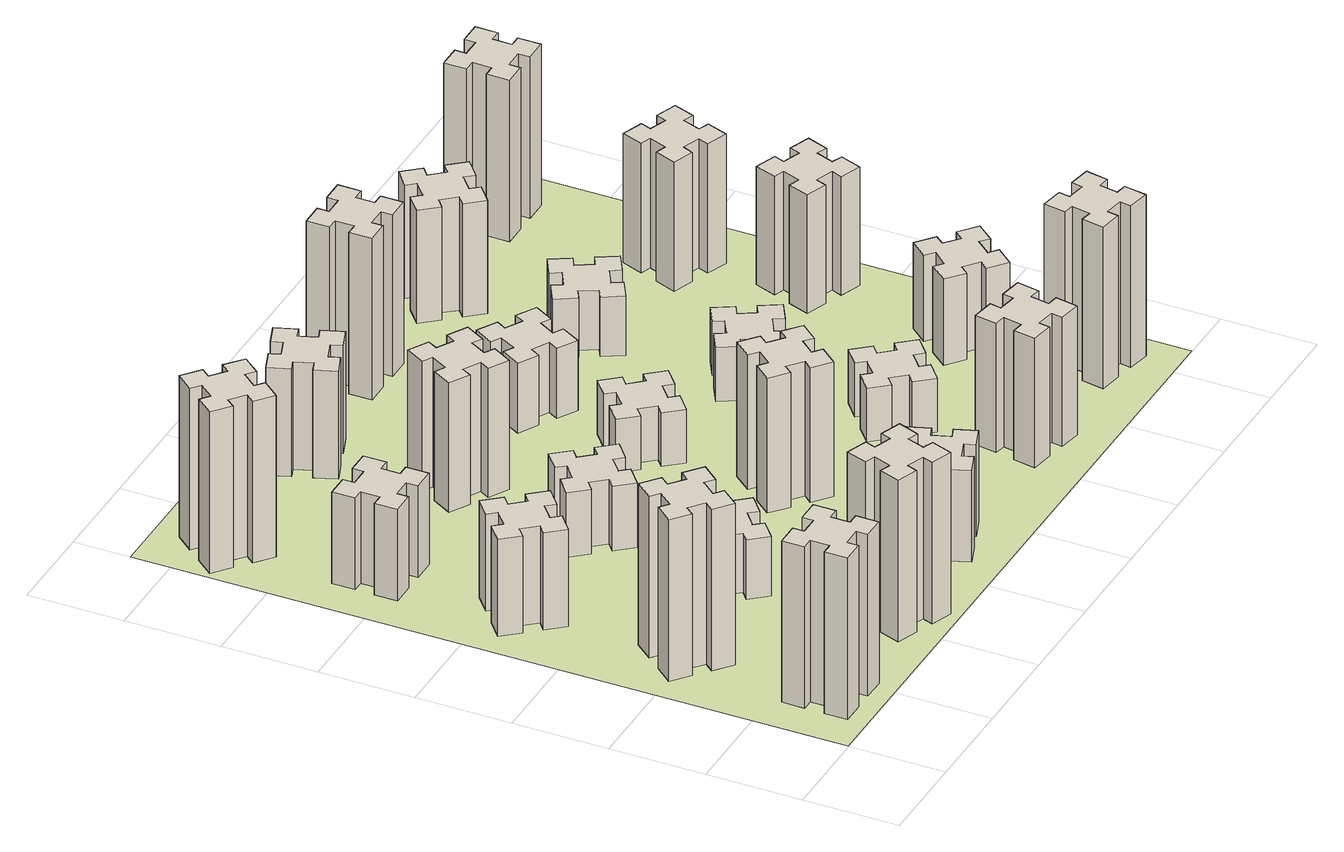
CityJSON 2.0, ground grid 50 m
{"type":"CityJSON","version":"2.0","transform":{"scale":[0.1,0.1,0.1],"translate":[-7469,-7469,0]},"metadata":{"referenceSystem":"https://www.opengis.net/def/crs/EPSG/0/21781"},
"CityObjects":{
"building1":{"type":"Building","attributes":{"class":"1000","function":"1000","usage":"1000","yearOfConstruction":2016,"roofType":"1000","measuredHeight":90,"storeysAboveGround":30,"storeysBelowGround":0},"geometry":[{"type":"Solid","lod":"1","boundaries":[[[[0,1,2,3,4,5,6,7,8,9,10,11,12,13,14,15,16,17,18,19]],[[17,16,20,21]],[[16,15,22,20]],[[15,14,23,22]],[[14,13,24,23]],[[13,12,25,24]],[[12,11,26,25]],[[11,10,27,26]],[[10,9,28,27]],[[9,8,29,28]],[[8,7,30,29]],[[7,6,31,30]],[[6,5,32,31]],[[5,4,33,32]],[[4,3,34,33]],[[3,2,35,34]],[[2,1,36,35]],[[1,0,37,36]],[[0,19,38,37]],[[19,18,39,38]],[[18,17,21,39]],[[24,25,26,27,28,29,30,31,32,33,34,35,36,37,38,39,21,20,22,23]]]]}]},
"building2":{"type":"Building","attributes":{"class":"1000","function":"1000","usage":"1000","yearOfConstruction":2016,"roofType":"1000","measuredHeight":90,"storeysAboveGround":30,"storeysBelowGround":0},"geometry":[{"type":"Solid","lod":"1","boundaries":[[[[40,41,42,43,44,45,46,47,48,49,50,51,52,53,54,55,56,57,58,59]],[[57,56,60,61]],[[56,55,62,60]],[[55,54,63,62]],[[54,53,64,63]],[[53,52,65,64]],[[52,51,66,65]],[[51,50,67,66]],[[50,49,68,67]],[[49,48,69,68]],[[48,47,70,69]],[[47,46,71,70]],[[46,45,72,71]],[[45,44,73,72]],[[44,43,74,73]],[[43,42,75,74]],[[42,41,76,75]],[[41,40,77,76]],[[40,59,78,77]],[[59,58,79,78]],[[58,57,61,79]],[[64,65,66,67,68,69,70,71,72,73,74,75,76,77,78,79,61,60,62,63]]]]}]},
"building3":{"type":"Building","attributes":{"class":"1000","function":"1000","usage":"1000","yearOfConstruction":2016,"roofType":"1000","measuredHeight":54,"storeysAboveGround":30,"storeysBelowGround":0},"geometry":[{"type":"Solid","lod":"1","boundaries":[[[[80,81,82,83,84,85,86,87,88,89,90,91,92,93,94,95,96,97,98,99]],[[97,96,100,101]],[[96,95,102,100]],[[95,94,103,102]],[[94,93,104,103]],[[93,92,105,104]],[[92,91,106,105]],[[91,90,107,106]],[[90,89,108,107]],[[89,88,109,108]],[[88,87,110,109]],[[87,86,111,110]],[[86,85,112,111]],[[85,84,113,112]],[[84,83,114,113]],[[83,82,115,114]],[[82,81,116,115]],[[81,80,117,116]],[[80,99,118,117]],[[99,98,119,118]],[[98,97,101,119]],[[104,105,106,107,108,109,110,111,112,113,114,115,116,117,118,119,101,100,102,103]]]]}]},
"building4":{"type":"Building","attributes":{"class":"1000","function":"1000","usage":"1000","yearOfConstruction":2016,"roofType":"1000","measuredHeight":51,"storeysAboveGround":30,"storeysBelowGround":0},"geometry":[{"type":"Solid","lod":"1","boundaries":[[[[120,121,122,123,124,125,126,127,128,129,130,131,132,133,134,135,136,137,138,139]],[[137,136,140,141]],[[136,135,142,140]],[[135,134,143,142]],[[134,133,144,143]],[[133,132,145,144]],[[132,131,146,145]],[[131,130,147,146]],[[130,129,148,147]],[[129,128,149,148]],[[128,127,150,149]],[[127,126,151,150]],[[126,125,152,151]],[[125,124,153,152]],[[124,123,154,153]],[[123,122,155,154]],[[122,121,156,155]],[[121,120,157,156]],[[120,139,158,157]],[[139,138,159,158]],[[138,137,141,159]],[[144,145,146,147,148,149,150,151,152,153,154,155,156,157,158,159,141,140,142,143]]]]}]},
"building5":{"type":"Building","attributes":{"class":"1000","function":"1000","usage":"1000","yearOfConstruction":2016,"roofType":"1000","measuredHeight":90,"storeysAboveGround":30,"storeysBelowGround":0},"geometry":[{"type":"Solid","lod":"1","boundaries":[[[[160,161,162,163,164,165,166,167,168,169,170,171,172,173,174,175,176,177,178,179]],[[177,176,180,181]],[[176,175,182,180]],[[175,174,183,182]],[[174,173,184,183]],[[173,172,185,184]],[[172,171,186,185]],[[171,170,187,186]],[[170,169,188,187]],[[169,168,189,188]],[[168,167,190,189]],[[167,166,191,190]],[[166,165,192,191]],[[165,164,193,192]],[[164,163,194,193]],[[163,162,195,194]],[[162,161,196,195]],[[161,160,197,196]],[[160,179,198,197]],[[179,178,199,198]],[[178,177,181,199]],[[184,185,186,187,188,189,190,191,192,193,194,195,196,197,198,199,181,180,182,183]]]]}]},
"building6":{"type":"Building","attributes":{"class":"1000","function":"1000","usage":"1000","yearOfConstruction":2016,"roofType":"1000","measuredHeight":90,"storeysAboveGround":30,"storeysBelowGround":0},"geometry":[{"type":"Solid","lod":"1","boundaries":[[[[200,201,202,203,204,205,206,207,208,209,210,211,212,213,214,215,216,217,218,219]],[[217,216,220,221]],[[216,215,222,220]],[[215,214,223,222]],[[214,213,224,223]],[[213,212,225,224]],[[212,211,226,225]],[[211,210,227,226]],[[210,209,228,227]],[[209,208,229,228]],[[208,207,230,229]],[[207,206,231,230]],[[206,205,232,231]],[[205,204,233,232]],[[204,203,234,233]],[[203,202,235,234]],[[202,201,236,235]],[[201,200,237,236]],[[200,219,238,237]],[[219,218,239,238]],[[218,217,221,239]],[[224,225,226,227,228,229,230,231,232,233,234,235,236,237,238,239,221,220,222,223]]]]}]},
"building7":{"type":"Building","attributes":{"class":"1000","function":"1000","usage":"1000","yearOfConstruction":2016,"roofType":"1000","measuredHeight":33,"storeysAboveGround":30,"storeysBelowGround":0},"geometry":[{"type":"Solid","lod":"1","boundaries":[[[[240,241,242,243,244,245,246,247,248,249,250,251,252,253,254,255,256,257,258,259]],[[257,256,260,261]],[[256,255,262,260]],[[255,254,263,262]],[[254,253,264,263]],[[253,252,265,264]],[[252,251,266,265]],[[251,250,267,266]],[[250,249,268,267]],[[249,248,269,268]],[[248,247,270,269]],[[247,246,271,270]],[[246,245,272,271]],[[245,244,273,272]],[[244,243,274,273]],[[243,242,275,274]],[[242,241,276,275]],[[241,240,277,276]],[[240,259,278,277]],[[259,258,279,278]],[[258,257,261,279]],[[264,265,266,267,268,269,270,271,272,273,274,275,276,277,278,279,261,260,262,263]]]]}]},
"building8":{"type":"Building","attributes":{"class":"1000","function":"1000","usage":"1000","yearOfConstruction":2016,"roofType":"1000","measuredHeight":36,"storeysAboveGround":30,"storeysBelowGround":0},"geometry":[{"type":"Solid","lod":"1","boundaries":[[[[280,281,282,283,284,285,286,287,288,289,290,291,292,293,294,295,296,297,298,299]],[[297,296,300,301]],[[296,295,302,300]],[[295,294,303,302]],[[294,293,304,303]],[[293,292,305,304]],[[292,291,306,305]],[[291,290,307,306]],[[290,289,308,307]],[[289,288,309,308]],[[288,287,310,309]],[[287,286,311,310]],[[286,285,312,311]],[[285,284,313,312]],[[284,283,314,313]],[[283,282,315,314]],[[282,281,316,315]],[[281,280,317,316]],[[280,299,318,317]],[[299,298,319,318]],[[298,297,301,319]],[[304,305,306,307,308,309,310,311,312,313,314,315,316,317,318,319,301,300,302,303]]]]}]},
"building9":{"type":"Building","attributes":{"class":"1000","function":"1000","usage":"1000","yearOfConstruction":2016,"roofType":"1000","measuredHeight":51,"storeysAboveGround":30,"storeysBelowGround":0},"geometry":[{"type":"Solid","lod":"1","boundaries":[[[[320,321,322,323,324,325,326,327,328,329,330,331,332,333,334,335,336,337,338,339]],[[337,336,340,341]],[[336,335,342,340]],[[335,334,343,342]],[[334,333,344,343]],[[333,332,345,344]],[[332,331,346,345]],[[331,330,347,346]],[[330,329,348,347]],[[329,328,349,348]],[[328,327,350,349]],[[327,326,351,350]],[[326,325,352,351]],[[325,324,353,352]],[[324,323,354,353]],[[323,322,355,354]],[[322,321,356,355]],[[321,320,357,356]],[[320,339,358,357]],[[339,338,359,358]],[[338,337,341,359]],[[344,345,346,347,348,349,350,351,352,353,354,355,356,357,358,359,341,340,342,343]]]]}]},
"building10":{"type":"Building","attributes":{"class":"1000","function":"1000","usage":"1000","yearOfConstruction":2016,"roofType":"1000","measuredHeight":72,"storeysAboveGround":30,"storeysBelowGround":0},"geometry":[{"type":"Solid","lod":"1","boundaries":[[[[360,361,362,363,364,365,366,367,368,369,370,371,372,373,374,375,376,377,378,379]],[[377,376,380,381]],[[376,375,382,380]],[[375,374,383,382]],[[374,373,384,383]],[[373,372,385,384]],[[372,371,386,385]],[[371,370,387,386]],[[370,369,388,387]],[[369,368,389,388]],[[368,367,390,389]],[[367,366,391,390]],[[366,365,392,391]],[[365,364,393,392]],[[364,363,394,393]],[[363,362,395,394]],[[362,361,396,395]],[[361,360,397,396]],[[360,379,398,397]],[[379,378,399,398]],[[378,377,381,399]],[[384,385,386,387,388,389,390,391,392,393,394,395,396,397,398,399,381,380,382,383]]]]}]},
"building11":{"type":"Building","attributes":{"class":"1000","function":"1000","usage":"1000","yearOfConstruction":2016,"roofType":"1000","measuredHeight":60,"storeysAboveGround":30,"storeysBelowGround":0},"geometry":[{"type":"Solid","lod":"1","boundaries":[[[[400,401,402,403,404,405,406,407,408,409,410,411,412,413,414,415,416,417,418,419]],[[417,416,420,421]],[[416,415,422,420]],[[415,414,423,422]],[[414,413,424,423]],[[413,412,425,424]],[[412,411,426,425]],[[411,410,427,426]],[[410,409,428,427]],[[409,408,429,428]],[[408,407,430,429]],[[407,406,431,430]],[[406,405,432,431]],[[405,404,433,432]],[[404,403,434,433]],[[403,402,435,434]],[[402,401,436,435]],[[401,400,437,436]],[[400,419,438,437]],[[419,418,439,438]],[[418,417,421,439]],[[424,425,426,427,428,429,430,431,432,433,434,435,436,437,438,439,421,420,422,423]]]]}]},
"building12":{"type":"Building","attributes":{"class":"1000","function":"1000","usage":"1000","yearOfConstruction":2016,"roofType":"1000","measuredHeight":75,"storeysAboveGround":30,"storeysBelowGround":0},"geometry":[{"type":"Solid","lod":"1","boundaries":[[[[440,441,442,443,444,445,446,447,448,449,450,451,452,453,454,455,456,457,458,459]],[[457,456,460,461]],[[456,455,462,460]],[[455,454,463,462]],[[454,453,464,463]],[[453,452,465,464]],[[452,451,466,465]],[[451,450,467,466]],[[450,449,468,467]],[[449,448,469,468]],[[448,447,470,469]],[[447,446,471,470]],[[446,445,472,471]],[[445,444,473,472]],[[444,443,474,473]],[[443,442,475,474]],[[442,441,476,475]],[[441,440,477,476]],[[440,459,478,477]],[[459,458,479,478]],[[458,457,461,479]],[[464,465,466,467,468,469,470,471,472,473,474,475,476,477,478,479,461,460,462,463]]]]}]},
"building13":{"type":"Building","attributes":{"class":"1000","function":"1000","usage":"1000","yearOfConstruction":2016,"roofType":"1000","measuredHeight":30,"storeysAboveGround":30,"storeysBelowGround":0},"geometry":[{"type":"Solid","lod":"1","boundaries":[[[[480,481,482,483,484,485,486,487,488,489,490,491,492,493,494,495,496,497,498,499]],[[497,496,500,501]],[[496,495,502,500]],[[495,494,503,502]],[[494,493,504,503]],[[493,492,505,504]],[[492,491,506,505]],[[491,490,507,506]],[[490,489,508,507]],[[489,488,509,508]],[[488,487,510,509]],[[487,486,511,510]],[[486,485,512,511]],[[485,484,513,512]],[[484,483,514,513]],[[483,482,515,514]],[[482,481,516,515]],[[481,480,517,516]],[[480,499,518,517]],[[499,498,519,518]],[[498,497,501,519]],[[504,505,506,507,508,509,510,511,512,513,514,515,516,517,518,519,501,500,502,503]]]]}]},
"building14":{"type":"Building","attributes":{"class":"1000","function":"1000","usage":"1000","yearOfConstruction":2016,"roofType":"1000","measuredHeight":39,"storeysAboveGround":30,"storeysBelowGround":0},"geometry":[{"type":"Solid","lod":"1","boundaries":[[[[520,521,522,523,524,525,526,527,528,529,530,531,532,533,534,535,536,537,538,539]],[[537,536,540,541]],[[536,535,542,540]],[[535,534,543,542]],[[534,533,544,543]],[[533,532,545,544]],[[532,531,546,545]],[[531,530,547,546]],[[530,529,548,547]],[[529,528,549,548]],[[528,527,550,549]],[[527,526,551,550]],[[526,525,552,551]],[[525,524,553,552]],[[524,523,554,553]],[[523,522,555,554]],[[522,521,556,555]],[[521,520,557,556]],[[520,539,558,557]],[[539,538,559,558]],[[538,537,541,559]],[[544,545,546,547,548,549,550,551,552,553,554,555,556,557,558,559,541,540,542,543]]]]}]},
"building15":{"type":"Building","attributes":{"class":"1000","function":"1000","usage":"1000","yearOfConstruction":2016,"roofType":"1000","measuredHeight":72,"storeysAboveGround":30,"storeysBelowGround":0},"geometry":[{"type":"Solid","lod":"1","boundaries":[[[[560,561,562,563,564,565,566,567,568,569,570,571,572,573,574,575,576,577,578,579]],[[577,576,580,581]],[[576,575,582,580]],[[575,574,583,582]],[[574,573,584,583]],[[573,572,585,584]],[[572,571,586,585]],[[571,570,587,586]],[[570,569,588,587]],[[569,568,589,588]],[[568,567,590,589]],[[567,566,591,590]],[[566,565,592,591]],[[565,564,593,592]],[[564,563,594,593]],[[563,562,595,594]],[[562,561,596,595]],[[561,560,597,596]],[[560,579,598,597]],[[579,578,599,598]],[[578,577,581,599]],[[584,585,586,587,588,589,590,591,592,593,594,595,596,597,598,599,581,580,582,583]]]]}]},
"building16":{"type":"Building","attributes":{"class":"1000","function":"1000","usage":"1000","yearOfConstruction":2016,"roofType":"1000","measuredHeight":90,"storeysAboveGround":30,"storeysBelowGround":0},"geometry":[{"type":"Solid","lod":"1","boundaries":[[[[600,601,602,603,604,605,606,607,608,609,610,611,612,613,614,615,616,617,618,619]],[[617,616,620,621]],[[616,615,622,620]],[[615,614,623,622]],[[614,613,624,623]],[[613,612,625,624]],[[612,611,626,625]],[[611,610,627,626]],[[610,609,628,627]],[[609,608,629,628]],[[608,607,630,629]],[[607,606,631,630]],[[606,605,632,631]],[[605,604,633,632]],[[604,603,634,633]],[[603,602,635,634]],[[602,601,636,635]],[[601,600,637,636]],[[600,619,638,637]],[[619,618,639,638]],[[618,617,621,639]],[[624,625,626,627,628,629,630,631,632,633,634,635,636,637,638,639,621,620,622,623]]]]}]},
"building17":{"type":"Building","attributes":{"class":"1000","function":"1000","usage":"1000","yearOfConstruction":2016,"roofType":"1000","measuredHeight":30,"storeysAboveGround":30,"storeysBelowGround":0},"geometry":[{"type":"Solid","lod":"1","boundaries":[[[[640,641,642,643,644,645,646,647,648,649,650,651,652,653,654,655,656,657,658,659]],[[657,656,660,661]],[[656,655,662,660]],[[655,654,663,662]],[[654,653,664,663]],[[653,652,665,664]],[[652,651,666,665]],[[651,650,667,666]],[[650,649,668,667]],[[649,648,669,668]],[[648,647,670,669]],[[647,646,671,670]],[[646,645,672,671]],[[645,644,673,672]],[[644,643,674,673]],[[643,642,675,674]],[[642,641,676,675]],[[641,640,677,676]],[[640,659,678,677]],[[659,658,679,678]],[[658,657,661,679]],[[664,665,666,667,668,669,670,671,672,673,674,675,676,677,678,679,661,660,662,663]]]]}]},
"building18":{"type":"Building","attributes":{"class":"1000","function":"1000","usage":"1000","yearOfConstruction":2016,"roofType":"1000","measuredHeight":30,"storeysAboveGround":30,"storeysBelowGround":0},"geometry":[{"type":"Solid","lod":"1","boundaries":[[[[680,681,682,683,684,685,686,687,688,689,690,691,692,693,694,695,696,697,698,699]],[[697,696,700,701]],[[696,695,702,700]],[[695,694,703,702]],[[694,693,704,703]],[[693,692,705,704]],[[692,691,706,705]],[[691,690,707,706]],[[690,689,708,707]],[[689,688,709,708]],[[688,687,710,709]],[[687,686,711,710]],[[686,685,712,711]],[[685,684,713,712]],[[684,683,714,713]],[[683,682,715,714]],[[682,681,716,715]],[[681,680,717,716]],[[680,699,718,717]],[[699,698,719,718]],[[698,697,701,719]],[[704,705,706,707,708,709,710,711,712,713,714,715,716,717,718,719,701,700,702,703]]]]}]},
"building19":{"type":"Building","attributes":{"class":"1000","function":"1000","usage":"1000","yearOfConstruction":2016,"roofType":"1000","measuredHeight":33,"storeysAboveGround":30,"storeysBelowGround":0},"geometry":[{"type":"Solid","lod":"1","boundaries":[[[[720,721,722,723,724,725,726,727,728,729,730,731,732,733,734,735,736,737,738,739]],[[737,736,740,741]],[[736,735,742,740]],[[735,734,743,742]],[[734,733,744,743]],[[733,732,745,744]],[[732,731,746,745]],[[731,730,747,746]],[[730,729,748,747]],[[729,728,749,748]],[[728,727,750,749]],[[727,726,751,750]],[[726,725,752,751]],[[725,724,753,752]],[[724,723,754,753]],[[723,722,755,754]],[[722,721,756,755]],[[721,720,757,756]],[[720,739,758,757]],[[739,738,759,758]],[[738,737,741,759]],[[744,745,746,747,748,749,750,751,752,753,754,755,756,757,758,759,741,740,742,743]]]]}]},
"building20":{"type":"Building","attributes":{"class":"1000","function":"1000","usage":"1000","yearOfConstruction":2016,"roofType":"1000","measuredHeight":90,"storeysAboveGround":30,"storeysBelowGround":0},"geometry":[{"type":"Solid","lod":"1","boundaries":[[[[760,761,762,763,764,765,766,767,768,769,770,771,772,773,774,775,776,777,778,779]],[[777,776,780,781]],[[776,775,782,780]],[[775,774,783,782]],[[774,773,784,783]],[[773,772,785,784]],[[772,771,786,785]],[[771,770,787,786]],[[770,769,788,787]],[[769,768,789,788]],[[768,767,790,789]],[[767,766,791,790]],[[766,765,792,791]],[[765,764,793,792]],[[764,763,794,793]],[[763,762,795,794]],[[762,761,796,795]],[[761,760,797,796]],[[760,779,798,797]],[[779,778,799,798]],[[778,777,781,799]],[[784,785,786,787,788,789,790,791,792,793,794,795,796,797,798,799,781,780,782,783]]]]}]},
"building21":{"type":"Building","attributes":{"class":"1000","function":"1000","usage":"1000","yearOfConstruction":2016,"roofType":"1000","measuredHeight":63,"storeysAboveGround":30,"storeysBelowGround":0},"geometry":[{"type":"Solid","lod":"1","boundaries":[[[[800,801,802,803,804,805,806,807,808,809,810,811,812,813,814,815,816,817,818,819]],[[817,816,820,821]],[[816,815,822,820]],[[815,814,823,822]],[[814,813,824,823]],[[813,812,825,824]],[[812,811,826,825]],[[811,810,827,826]],[[810,809,828,827]],[[809,808,829,828]],[[808,807,830,829]],[[807,806,831,830]],[[806,805,832,831]],[[805,804,833,832]],[[804,803,834,833]],[[803,802,835,834]],[[802,801,836,835]],[[801,800,837,836]],[[800,819,838,837]],[[819,818,839,838]],[[818,817,821,839]],[[824,825,826,827,828,829,830,831,832,833,834,835,836,837,838,839,821,820,822,823]]]]}]},
"building22":{"type":"Building","attributes":{"class":"1000","function":"1000","usage":"1000","yearOfConstruction":2016,"roofType":"1000","measuredHeight":48,"storeysAboveGround":30,"storeysBelowGround":0},"geometry":[{"type":"Solid","lod":"1","boundaries":[[[[840,841,842,843,844,845,846,847,848,849,850,851,852,853,854,855,856,857,858,859]],[[857,856,860,861]],[[856,855,862,860]],[[855,854,863,862]],[[854,853,864,863]],[[853,852,865,864]],[[852,851,866,865]],[[851,850,867,866]],[[850,849,868,867]],[[849,848,869,868]],[[848,847,870,869]],[[847,846,871,870]],[[846,845,872,871]],[[845,844,873,872]],[[844,843,874,873]],[[843,842,875,874]],[[842,841,876,875]],[[841,840,877,876]],[[840,859,878,877]],[[859,858,879,878]],[[858,857,861,879]],[[864,865,866,867,868,869,870,871,872,873,874,875,876,877,878,879,861,860,862,863]]]]}]},
"building23":{"type":"Building","attributes":{"class":"1000","function":"1000","usage":"1000","yearOfConstruction":2016,"roofType":"1000","measuredHeight":66,"storeysAboveGround":30,"storeysBelowGround":0},"geometry":[{"type":"Solid","lod":"1","boundaries":[[[[880,881,882,883,884,885,886,887,888,889,890,891,892,893,894,895,896,897,898,899]],[[897,896,900,901]],[[896,895,902,900]],[[895,894,903,902]],[[894,893,904,903]],[[893,892,905,904]],[[892,891,906,905]],[[891,890,907,906]],[[890,889,908,907]],[[889,888,909,908]],[[888,887,910,909]],[[887,886,911,910]],[[886,885,912,911]],[[885,884,913,912]],[[884,883,914,913]],[[883,882,915,914]],[[882,881,916,915]],[[881,880,917,916]],[[880,899,918,917]],[[899,898,919,918]],[[898,897,901,919]],[[904,905,906,907,908,909,910,911,912,913,914,915,916,917,918,919,901,900,902,903]]]]}]},
"building24":{"type":"Building","attributes":{"class":"1000","function":"1000","usage":"1000","yearOfConstruction":2016,"roofType":"1000","measuredHeight":72,"storeysAboveGround":30,"storeysBelowGround":0},"geometry":[{"type":"Solid","lod":"1","boundaries":[[[[920,921,922,923,924,925,926,927,928,929,930,931,932,933,934,935,936,937,938,939]],[[937,936,940,941]],[[936,935,942,940]],[[935,934,943,942]],[[934,933,944,943]],[[933,932,945,944]],[[932,931,946,945]],[[931,930,947,946]],[[930,929,948,947]],[[929,928,949,948]],[[928,927,950,949]],[[927,926,951,950]],[[926,925,952,951]],[[925,924,953,952]],[[924,923,954,953]],[[923,922,955,954]],[[922,921,956,955]],[[921,920,957,956]],[[920,939,958,957]],[[939,938,959,958]],[[938,937,941,959]],[[944,945,946,947,948,949,950,951,952,953,954,955,956,957,958,959,941,940,942,943]]]]}]},
"building25":{"type":"Building","attributes":{"class":"1000","function":"1000","usage":"1000","yearOfConstruction":2016,"roofType":"1000","measuredHeight":90,"storeysAboveGround":30,"storeysBelowGround":0},"geometry":[{"type":"Solid","lod":"1","boundaries":[[[[960,961,962,963,964,965,966,967,968,969,970,971,972,973,974,975,976,977,978,979]],[[977,976,980,981]],[[976,975,982,980]],[[975,974,983,982]],[[974,973,984,983]],[[973,972,985,984]],[[972,971,986,985]],[[971,970,987,986]],[[970,969,988,987]],[[969,968,989,988]],[[968,967,990,989]],[[967,966,991,990]],[[966,965,992,991]],[[965,964,993,992]],[[964,963,994,993]],[[963,962,995,994]],[[962,961,996,995]],[[961,960,997,996]],[[960,979,998,997]],[[979,978,999,998]],[[978,977,981,999]],[[984,985,986,987,988,989,990,991,992,993,994,995,996,997,998,999,981,980,982,983]]]]}]},
"landuse1":{"type":"LandUse","attributes":{"name":"plot1","function":"1010"},"geometry":[{"type":"MultiSurface","lod":"1","boundaries":[[[1000,1001,1002,1003]]]}]}
},
"vertices":[
[265,325,0],[265,225,0],[205,225,0],[205,105,0],[325,105,0],[325,165,0],[425,165,0],[425,105,0],[545,105,0],[545,225,0],[485,225,0],[485,325,0],[545,325,0],[545,445,0],[425,445,0],[425,385,0],[325,385,0],[325,445,0],[205,445,0],[205,325,0],[325,385,900],[325,445,900],[425,385,900],[425,445,900],[545,445,900],[545,325,900],[485,325,900],[485,225,900],[545,225,900],[545,105,900],[425,105,900],[425,165,900],[325,165,900],[325,105,900],[205,105,900],[205,225,900],[265,225,900],[265,325,900],[205,325,900],[205,445,900],
[484,1067,0],[408,1132,0],[446,1178,0],[354,1255,0],[277,1163,0],[323,1124,0],[259,1048,0],[213,1086,0],[136,994,0],[228,917,0],[266,963,0],[343,899,0],[304,853,0],[396,776,0],[473,868,0],[427,906,0],[492,983,0],[538,944,0],[615,1036,0],[523,1113,0],[492,983,900],[538,944,900],[427,906,900],[473,868,900],[396,776,900],[304,853,900],[343,899,900],[266,963,900],[228,917,900],[136,994,900],[213,1086,900],[259,1048,900],[323,1124,900],[277,1163,900],[354,1255,900],[446,1178,900],[408,1132,900],[484,1067,900],[523,1113,900],[615,1036,900],
[492,1888,0],[427,1964,0],[473,2003,0],[396,2095,0],[304,2018,0],[343,1972,0],[266,1907,0],[228,1953,0],[136,1876,0],[213,1784,0],[259,1823,0],[323,1746,0],[277,1708,0],[354,1616,0],[446,1693,0],[408,1739,0],[484,1803,0],[523,1757,0],[615,1834,0],[538,1926,0],[484,1803,540],[523,1757,540],[408,1739,540],[446,1693,540],[354,1616,540],[277,1708,540],[323,1746,540],[259,1823,540],[213,1784,540],[136,1876,540],[228,1953,540],[266,1907,540],[343,1972,540],[304,2018,540],[396,2095,540],[473,2003,540],[427,1964,540],[492,1888,540],[538,1926,540],[615,1834,540],
[485,2545,0],[485,2645,0],[545,2645,0],[545,2765,0],[425,2765,0],[425,2705,0],[325,2705,0],[325,2765,0],[205,2765,0],[205,2645,0],[265,2645,0],[265,2545,0],[205,2545,0],[205,2425,0],[325,2425,0],[325,2485,0],[425,2485,0],[425,2425,0],[545,2425,0],[545,2545,0],[425,2485,510],[425,2425,510],[325,2485,510],[325,2425,510],[205,2425,510],[205,2545,510],[265,2545,510],[265,2645,510],[205,2645,510],[205,2765,510],[325,2765,510],[325,2705,510],[425,2705,510],[425,2765,510],[545,2765,510],[545,2645,510],[485,2645,510],[485,2545,510],[545,2545,510],[545,2425,510],
[1029,360,0],[995,266,0],[939,287,0],[897,174,0],[1010,133,0],[1031,189,0],[1125,155,0],[1104,99,0],[1217,57,0],[1258,170,0],[1202,191,0],[1236,285,0],[1292,264,0],[1333,377,0],[1220,418,0],[1200,362,0],[1106,396,0],[1127,452,0],[1014,493,0],[973,380,0],[1106,396,900],[1127,452,900],[1200,362,900],[1220,418,900],[1333,377,900],[1292,264,900],[1236,285,900],[1202,191,900],[1258,170,900],[1217,57,900],[1104,99,900],[1125,155,900],[1031,189,900],[1010,133,900],[897,174,900],[939,287,900],[995,266,900],[1029,360,900],[973,380,900],[1014,493,900],
[384,3387,0],[308,3452,0],[346,3498,0],[254,3575,0],[177,3483,0],[223,3444,0],[159,3368,0],[113,3406,0],[36,3314,0],[128,3237,0],[166,3283,0],[243,3219,0],[204,3173,0],[296,3096,0],[373,3188,0],[327,3226,0],[392,3303,0],[438,3264,0],[515,3356,0],[423,3433,0],[392,3303,900],[438,3264,900],[327,3226,900],[373,3188,900],[296,3096,900],[204,3173,900],[243,3219,900],[166,3283,900],[128,3237,900],[36,3314,900],[113,3406,900],[159,3368,900],[223,3444,900],[177,3483,900],[254,3575,900],[346,3498,900],[308,3452,900],[384,3387,900],[423,3433,900],[515,3356,900],
[983,1232,0],[906,1167,0],[868,1213,0],[776,1136,0],[853,1044,0],[899,1083,0],[963,1006,0],[917,968,0],[994,876,0],[1086,953,0],[1048,999,0],[1124,1063,0],[1163,1017,0],[1255,1094,0],[1178,1186,0],[1132,1148,0],[1067,1224,0],[1113,1263,0],[1036,1355,0],[944,1278,0],[1067,1224,330],[1113,1263,330],[1132,1148,330],[1178,1186,330],[1255,1094,330],[1163,1017,330],[1124,1063,330],[1048,999,330],[1086,953,330],[994,876,330],[917,968,330],[963,1006,330],[899,1083,330],[853,1044,330],[776,1136,330],[868,1213,330],[906,1167,330],[983,1232,330],[944,1278,330],[1036,1355,330],
[1083,1972,0],[1006,1907,0],[968,1953,0],[876,1876,0],[953,1784,0],[999,1823,0],[1063,1746,0],[1017,1708,0],[1094,1616,0],[1186,1693,0],[1148,1739,0],[1224,1803,0],[1263,1757,0],[1355,1834,0],[1278,1926,0],[1232,1888,0],[1167,1964,0],[1213,2003,0],[1136,2095,0],[1044,2018,0],[1167,1964,360],[1213,2003,360],[1232,1888,360],[1278,1926,360],[1355,1834,360],[1263,1757,360],[1224,1803,360],[1148,1739,360],[1186,1693,360],[1094,1616,360],[1017,1708,360],[1063,1746,360],[999,1823,360],[953,1784,360],[876,1876,360],[968,1953,360],[1006,1907,360],[1083,1972,360],[1044,2018,360],[1136,2095,360],
[1765,496,0],[1671,462,0],[1650,518,0],[1537,477,0],[1579,364,0],[1635,385,0],[1669,291,0],[1613,270,0],[1654,157,0],[1767,199,0],[1746,255,0],[1840,289,0],[1860,233,0],[1973,274,0],[1932,387,0],[1876,366,0],[1842,460,0],[1898,480,0],[1857,593,0],[1744,552,0],[1842,460,510],[1898,480,510],[1876,366,510],[1932,387,510],[1973,274,510],[1860,233,510],[1840,289,510],[1746,255,510],[1767,199,510],[1654,157,510],[1613,270,510],[1669,291,510],[1635,385,510],[1579,364,510],[1537,477,510],[1650,518,510],[1671,462,510],[1765,496,510],[1744,552,510],[1857,593,510],
[1314,2666,0],[1227,2716,0],[1257,2768,0],[1153,2828,0],[1093,2724,0],[1145,2694,0],[1095,2607,0],[1043,2637,0],[983,2533,0],[1087,2473,0],[1117,2525,0],[1204,2475,0],[1174,2423,0],[1278,2363,0],[1338,2467,0],[1286,2497,0],[1336,2584,0],[1388,2554,0],[1448,2658,0],[1344,2718,0],[1336,2584,720],[1388,2554,720],[1286,2497,720],[1338,2467,720],[1278,2363,720],[1174,2423,720],[1204,2475,720],[1117,2525,720],[1087,2473,720],[983,2533,720],[1043,2637,720],[1095,2607,720],[1145,2694,720],[1093,2724,720],[1153,2828,720],[1257,2768,720],[1227,2716,720],[1314,2666,720],[1344,2718,720],[1448,2658,720],
[1125,3456,0],[1031,3422,0],[1010,3478,0],[897,3437,0],[939,3324,0],[995,3345,0],[1029,3251,0],[973,3230,0],[1014,3117,0],[1127,3159,0],[1106,3215,0],[1200,3249,0],[1220,3193,0],[1333,3234,0],[1292,3347,0],[1236,3326,0],[1202,3420,0],[1258,3440,0],[1217,3553,0],[1104,3512,0],[1202,3420,600],[1258,3440,600],[1236,3326,600],[1292,3347,600],[1333,3234,600],[1220,3193,600],[1200,3249,600],[1106,3215,600],[1127,3159,600],[1014,3117,600],[973,3230,600],[1029,3251,600],[995,3345,600],[939,3324,600],[897,3437,600],[1010,3478,600],[1031,3422,600],[1125,3456,600],[1104,3512,600],[1217,3553,600],
[1803,1324,0],[1739,1248,0],[1693,1286,0],[1616,1194,0],[1708,1117,0],[1746,1163,0],[1823,1099,0],[1784,1053,0],[1876,976,0],[1953,1068,0],[1907,1106,0],[1972,1183,0],[2018,1144,0],[2095,1236,0],[2003,1313,0],[1964,1267,0],[1888,1332,0],[1926,1378,0],[1834,1455,0],[1757,1363,0],[1888,1332,750],[1926,1378,750],[1964,1267,750],[2003,1313,750],[2095,1236,750],[2018,1144,750],[1972,1183,750],[1907,1106,750],[1953,1068,750],[1876,976,750],[1784,1053,750],[1823,1099,750],[1746,1163,750],[1708,1117,750],[1616,1194,750],[1693,1286,750],[1739,1248,750],[1803,1324,750],[1757,1363,750],[1834,1455,750],
[1972,1988,0],[1907,2064,0],[1953,2103,0],[1876,2195,0],[1784,2118,0],[1823,2072,0],[1746,2007,0],[1708,2053,0],[1616,1976,0],[1693,1884,0],[1739,1923,0],[1803,1846,0],[1757,1808,0],[1834,1716,0],[1926,1793,0],[1888,1839,0],[1964,1903,0],[2003,1857,0],[2095,1934,0],[2018,2026,0],[1964,1903,300],[2003,1857,300],[1888,1839,300],[1926,1793,300],[1834,1716,300],[1757,1808,300],[1803,1846,300],[1739,1923,300],[1693,1884,300],[1616,1976,300],[1708,2053,300],[1746,2007,300],[1823,2072,300],[1784,2118,300],[1876,2195,300],[1953,2103,300],[1907,2064,300],[1972,1988,300],[2018,2026,300],[2095,1934,300],
[2026,2497,0],[2076,2584,0],[2128,2554,0],[2188,2658,0],[2084,2718,0],[2054,2666,0],[1967,2716,0],[1997,2768,0],[1893,2828,0],[1833,2724,0],[1885,2694,0],[1835,2607,0],[1783,2637,0],[1723,2533,0],[1827,2473,0],[1857,2525,0],[1944,2475,0],[1914,2423,0],[2018,2363,0],[2078,2467,0],[1944,2475,390],[1914,2423,390],[1857,2525,390],[1827,2473,390],[1723,2533,390],[1783,2637,390],[1835,2607,390],[1885,2694,390],[1833,2724,390],[1893,2828,390],[1997,2768,390],[1967,2716,390],[2054,2666,390],[2084,2718,390],[2188,2658,390],[2128,2554,390],[2076,2584,390],[2026,2497,390],[2078,2467,390],[2018,2363,390],
[2596,444,0],[2578,345,0],[2519,356,0],[2498,237,0],[2617,217,0],[2627,276,0],[2725,258,0],[2715,199,0],[2833,178,0],[2854,297,0],[2795,307,0],[2812,405,0],[2871,395,0],[2892,513,0],[2774,534,0],[2764,475,0],[2665,492,0],[2676,551,0],[2557,572,0],[2537,454,0],[2665,492,720],[2676,551,720],[2764,475,720],[2774,534,720],[2892,513,720],[2871,395,720],[2812,405,720],[2795,307,720],[2854,297,720],[2833,178,720],[2715,199,720],[2725,258,720],[2627,276,720],[2617,217,720],[2498,237,720],[2519,356,720],[2578,345,720],[2596,444,720],[2537,454,720],[2557,572,720],
[1965,3385,0],[1965,3485,0],[2025,3485,0],[2025,3605,0],[1905,3605,0],[1905,3545,0],[1805,3545,0],[1805,3605,0],[1685,3605,0],[1685,3485,0],[1745,3485,0],[1745,3385,0],[1685,3385,0],[1685,3265,0],[1805,3265,0],[1805,3325,0],[1905,3325,0],[1905,3265,0],[2025,3265,0],[2025,3385,0],[1905,3325,900],[1905,3265,900],[1805,3325,900],[1805,3265,900],[1685,3265,900],[1685,3385,900],[1745,3385,900],[1745,3485,900],[1685,3485,900],[1685,3605,900],[1805,3605,900],[1805,3545,900],[1905,3545,900],[1905,3605,900],[2025,3605,900],[2025,3485,900],[1965,3485,900],[1965,3385,900],[2025,3385,900],[2025,3265,900],
[2563,1132,0],[2486,1067,0],[2448,1113,0],[2356,1036,0],[2433,944,0],[2479,983,0],[2543,906,0],[2497,868,0],[2574,776,0],[2666,853,0],[2628,899,0],[2704,963,0],[2743,917,0],[2835,994,0],[2758,1086,0],[2712,1048,0],[2647,1124,0],[2693,1163,0],[2616,1255,0],[2524,1178,0],[2647,1124,300],[2693,1163,300],[2712,1048,300],[2758,1086,300],[2835,994,300],[2743,917,300],[2704,963,300],[2628,899,300],[2666,853,300],[2574,776,300],[2497,868,300],[2543,906,300],[2479,983,300],[2433,944,300],[2356,1036,300],[2448,1113,300],[2486,1067,300],[2563,1132,300],[2524,1178,300],[2616,1255,300],
[2475,1744,0],[2525,1657,0],[2473,1627,0],[2533,1523,0],[2637,1583,0],[2607,1635,0],[2694,1685,0],[2724,1633,0],[2828,1693,0],[2768,1797,0],[2716,1767,0],[2666,1854,0],[2718,1884,0],[2658,1988,0],[2554,1928,0],[2584,1876,0],[2497,1826,0],[2467,1878,0],[2363,1818,0],[2423,1714,0],[2497,1826,300],[2467,1878,300],[2584,1876,300],[2554,1928,300],[2658,1988,300],[2718,1884,300],[2666,1854,300],[2716,1767,300],[2768,1797,300],[2828,1693,300],[2724,1633,300],[2694,1685,300],[2607,1635,300],[2637,1583,300],[2533,1523,300],[2473,1627,300],[2525,1657,300],[2475,1744,300],[2423,1714,300],[2363,1818,300],
[2475,2584,0],[2525,2497,0],[2473,2467,0],[2533,2363,0],[2637,2423,0],[2607,2475,0],[2694,2525,0],[2724,2473,0],[2828,2533,0],[2768,2637,0],[2716,2607,0],[2666,2694,0],[2718,2724,0],[2658,2828,0],[2554,2768,0],[2584,2716,0],[2497,2666,0],[2467,2718,0],[2363,2658,0],[2423,2554,0],[2497,2666,330],[2467,2718,330],[2584,2716,330],[2554,2768,330],[2658,2828,330],[2718,2724,330],[2666,2694,330],[2716,2607,330],[2768,2637,330],[2828,2533,330],[2724,2473,330],[2694,2525,330],[2607,2475,330],[2637,2423,330],[2533,2363,330],[2473,2467,330],[2525,2497,330],[2475,2584,330],[2423,2554,330],[2363,2658,330],
[3504,475,0],[3405,492,0],[3416,551,0],[3297,572,0],[3277,454,0],[3336,444,0],[3318,345,0],[3259,356,0],[3238,237,0],[3357,217,0],[3367,276,0],[3465,258,0],[3455,199,0],[3573,178,0],[3594,297,0],[3535,307,0],[3552,405,0],[3611,395,0],[3632,513,0],[3514,534,0],[3552,405,900],[3611,395,900],[3535,307,900],[3594,297,900],[3573,178,900],[3455,199,900],[3465,258,900],[3367,276,900],[3357,217,900],[3238,237,900],[3259,356,900],[3318,345,900],[3336,444,900],[3277,454,900],[3297,572,900],[3416,551,900],[3405,492,900],[3504,475,900],[3514,534,900],[3632,513,900],
[2712,3368,0],[2647,3444,0],[2693,3483,0],[2616,3575,0],[2524,3498,0],[2563,3452,0],[2486,3387,0],[2448,3433,0],[2356,3356,0],[2433,3264,0],[2479,3303,0],[2543,3226,0],[2497,3188,0],[2574,3096,0],[2666,3173,0],[2628,3219,0],[2704,3283,0],[2743,3237,0],[2835,3314,0],[2758,3406,0],[2704,3283,630],[2743,3237,630],[2628,3219,630],[2666,3173,630],[2574,3096,630],[2497,3188,630],[2543,3226,630],[2479,3303,630],[2433,3264,630],[2356,3356,630],[2448,3433,630],[2486,3387,630],[2563,3452,630],[2524,3498,630],[2616,3575,630],[2693,3483,630],[2647,3444,630],[2712,3368,630],[2758,3406,630],[2835,3314,630],
[3387,906,0],[3452,983,0],[3498,944,0],[3575,1036,0],[3483,1113,0],[3444,1067,0],[3368,1132,0],[3406,1178,0],[3314,1255,0],[3237,1163,0],[3283,1124,0],[3219,1048,0],[3173,1086,0],[3096,994,0],[3188,917,0],[3226,963,0],[3303,899,0],[3264,853,0],[3356,776,0],[3433,868,0],[3303,899,480],[3264,853,480],[3226,963,480],[3188,917,480],[3096,994,480],[3173,1086,480],[3219,1048,480],[3283,1124,480],[3237,1163,480],[3314,1255,480],[3406,1178,480],[3368,1132,480],[3444,1067,480],[3483,1113,480],[3575,1036,480],[3498,944,480],[3452,983,480],[3387,906,480],[3433,868,480],[3356,776,480],
[3520,1942,0],[3426,1976,0],[3447,2032,0],[3334,2073,0],[3293,1960,0],[3349,1940,0],[3315,1846,0],[3259,1867,0],[3217,1754,0],[3330,1713,0],[3351,1769,0],[3445,1735,0],[3424,1679,0],[3537,1637,0],[3578,1750,0],[3522,1771,0],[3556,1865,0],[3612,1844,0],[3653,1957,0],[3540,1998,0],[3556,1865,660],[3612,1844,660],[3522,1771,660],[3578,1750,660],[3537,1637,660],[3424,1679,660],[3445,1735,660],[3351,1769,660],[3330,1713,660],[3217,1754,660],[3259,1867,660],[3315,1846,660],[3349,1940,660],[3293,1960,660],[3334,2073,660],[3447,2032,660],[3426,1976,660],[3520,1942,660],[3540,1998,660],[3653,1957,660],
[3420,2582,0],[3326,2616,0],[3347,2672,0],[3234,2713,0],[3193,2600,0],[3249,2580,0],[3215,2486,0],[3159,2507,0],[3117,2394,0],[3230,2353,0],[3251,2409,0],[3345,2375,0],[3324,2319,0],[3437,2277,0],[3478,2390,0],[3422,2411,0],[3456,2505,0],[3512,2484,0],[3553,2597,0],[3440,2638,0],[3456,2505,720],[3512,2484,720],[3422,2411,720],[3478,2390,720],[3437,2277,720],[3324,2319,720],[3345,2375,720],[3251,2409,720],[3230,2353,720],[3117,2394,720],[3159,2507,720],[3215,2486,720],[3249,2580,720],[3193,2600,720],[3234,2713,720],[3347,2672,720],[3326,2616,720],[3420,2582,720],[3440,2638,720],[3553,2597,720],
[3285,3325,0],[3385,3325,0],[3385,3265,0],[3505,3265,0],[3505,3385,0],[3445,3385,0],[3445,3485,0],[3505,3485,0],[3505,3605,0],[3385,3605,0],[3385,3545,0],[3285,3545,0],[3285,3605,0],[3165,3605,0],[3165,3485,0],[3225,3485,0],[3225,3385,0],[3165,3385,0],[3165,3265,0],[3285,3265,0],[3225,3385,900],[3165,3385,900],[3225,3485,900],[3165,3485,900],[3165,3605,900],[3285,3605,900],[3285,3545,900],[3385,3545,900],[3385,3605,900],[3505,3605,900],[3505,3485,900],[3445,3485,900],[3445,3385,900],[3505,3385,900],[3505,3265,900],[3385,3265,900],[3385,3325,900],[3285,3325,900],[3285,3265,900],[3165,3265,900],
[5,3705,0],[3705,3705,0],[3705,5,0],[5,5,0]
]}
